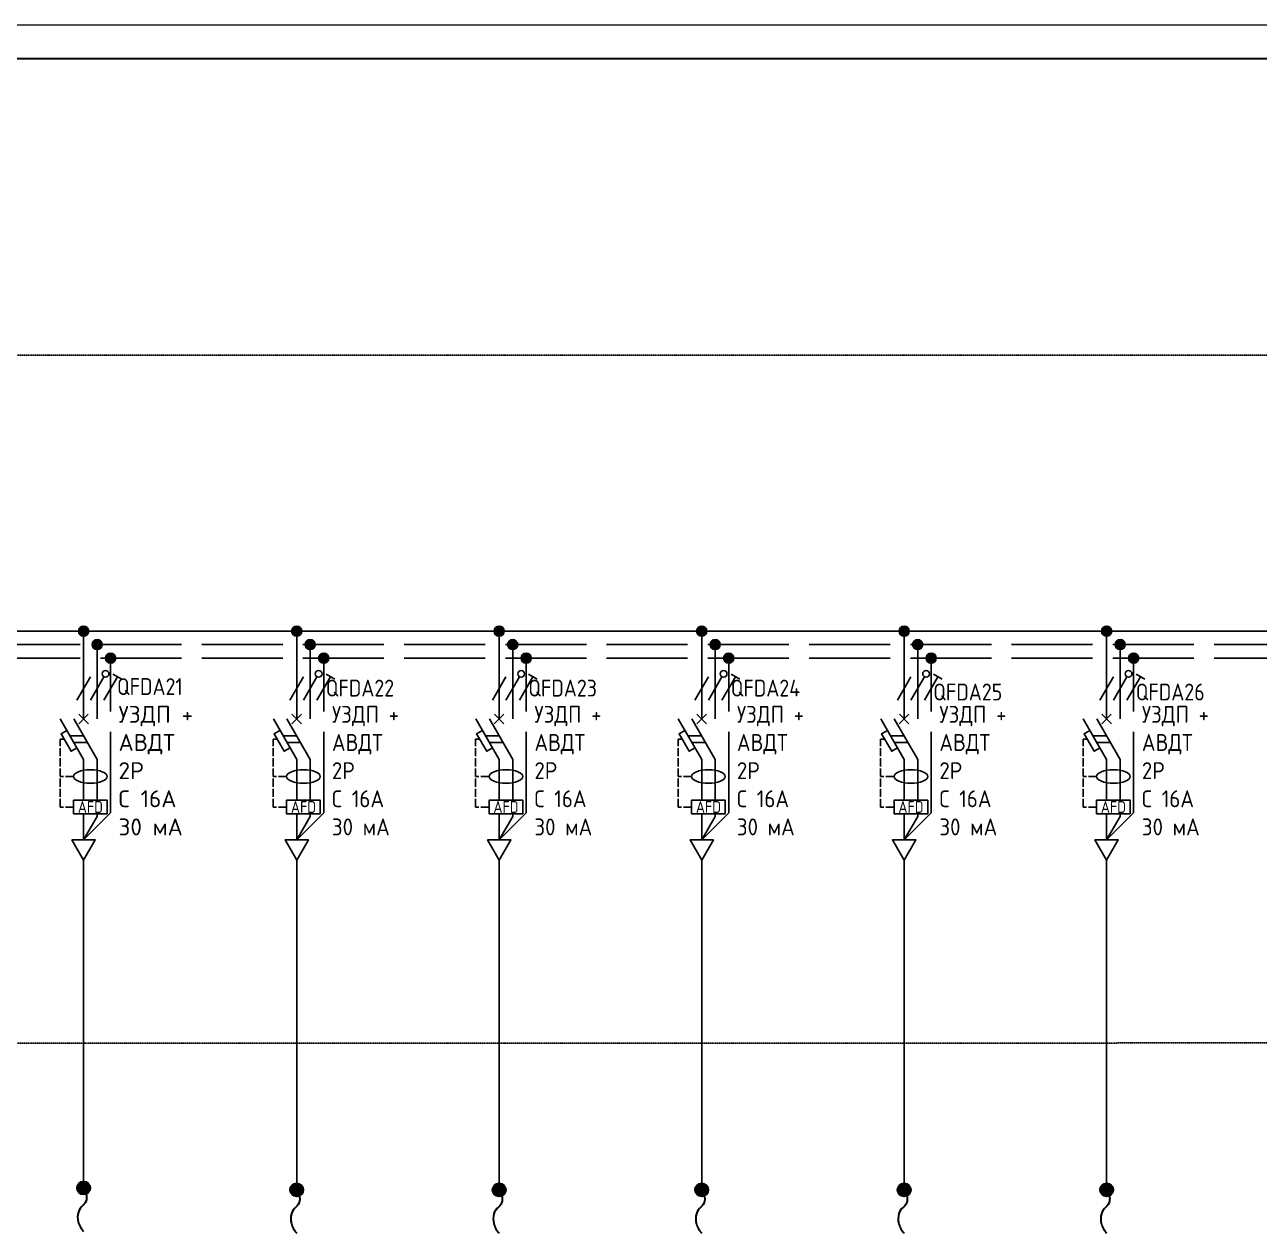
# Model space of a CAD drawing. Header units: millimetres. Extents: x -32 to 417638015, y -35 to 175284279.
# Drawn here: x 495957 to 514249, y 44321 to 62248 of the extents above; entities that cross this region are included whole.
import ezdxf
from ezdxf.enums import TextEntityAlignment as Align

# ---------------------------------------------------------------- set-up
doc = ezdxf.new("R2010")
doc.units = ezdxf.units.MM
doc.linetypes.add('ACAD_ISO02W100', pattern=[15, 12, -3])
doc.linetypes.add('DASHED2', pattern=[0.375, 0.25, -0.125])
for name, color, linetype in [('4_Однолинейная схема', 7, 'Continuous'), ('A-HATCH-WALL', 7, 'Continuous'), ('RAMKA', 7, 'Continuous')]:
    doc.layers.add(name, color=color, linetype=linetype)
doc.layers.add('ЭОМ_Кабельный вывод', color=1, linetype='Continuous', lineweight=35)
doc.styles.add('DS23_Isopeur', font='isocpeur.ttf')
doc.styles.add('GOST Common', font='GOST_Common.ttf', dxfattribs={"width": 0.9, "height": 350})
doc.styles.add('GOST Common ISO', font='GOST_Common.ttf', dxfattribs={"width": 0.9, "height": 2.5})
doc.styles.add('RAMKA', font='isocpeur.ttf', dxfattribs={"oblique": 15, "height": 5})
doc.styles.get("Standard").update_dxf_attribs({"font": 'arial.ttf'})

# ---------------------------------------------------------------- blocks, each defined once
blk = doc.blocks.new('*U1041')
at = {"layer": '4_Однолинейная схема'}
blk.add_line((1109.37, 0), (0, 0), dxfattribs=at)
at = {"layer": '4_Однолинейная схема', "linetype": 'ACAD_ISO02W100'}
for p, q in [((0, -2), (1109.37, -2)), ((0, -4), (1109.37, -4))]:
    blk.add_line(p, q, dxfattribs=at)
blk = doc.blocks.new('*U75')
at = {"lineweight": -2}
h = blk.add_hatch(color=0, dxfattribs=at)
h.dxf.hatch_style = 1
edge = h.paths.add_edge_path()
edge.add_arc((0, 0), 65, 0, 360)
at = {"color": 0, "lineweight": -2}
blk.add_lwpolyline([(0, 0, -0.089362), (26, -58, -0.105459), (28, -113, -0.18734), (-7, -172, 0.159257), (-52, -238, 0.13816), (-53, -334, 0.121425), (0, -430)], format="xyb", dxfattribs=at)
blk.add_circle((0, 0), 65, dxfattribs=at)
at = {"color": 7, "style": 'GOST Common', "width": 0.9}
blk.add_attdef('ОБОРУДОВАНИЕ', (-96, -331), '', height=250, dxfattribs=at)
blk = doc.blocks.new('*U1010')
at = {"linetype": 'ByBlock', "lineweight": -2}
blk.add_lwpolyline([(0, -1.02), (0, 47.88)], dxfattribs=at)
at = {"layer": 'ЭОМ_Кабельный вывод', "lineweight": 30, "xscale": 0.015, "yscale": 0.015, "zscale": 0.015}
blk.add_blockref('*U75', (0, -1.02), dxfattribs=at)
at = {"style": 'GOST Common ISO'}
for tag, p in [('1_СТРОКА', (4.43, -0.04)), ('2_СТРОКА', (9.18, -0.04)), ('3_СТРОКА', (13.93, -0.04)), ('4_СТРОКА', (18.38, -0.25)), ('ТРАССА', (-0.32, -0.04))]:
    blk.add_attdef(tag, p, '', height=2.5, rotation=90, dxfattribs=at)
blk = doc.blocks.new('*U1013')
at = {"lineweight": -2}
h = blk.add_hatch(color=256, dxfattribs=at)
h.dxf.hatch_style = 1
edge = h.paths.add_edge_path()
edge.add_arc((0, 0), 0.75, 0, 360)
at = {"layer": 'A-HATCH-WALL', "lineweight": -2}
h = blk.add_hatch(color=256, dxfattribs=at)
h.dxf.hatch_style = 1
edge = h.paths.add_edge_path()
edge.add_arc((2, -2), 0.75, 0, 360)
h = blk.add_hatch(color=256, dxfattribs=at)
h.dxf.hatch_style = 1
edge = h.paths.add_edge_path()
edge.add_arc((4, -4), 0.75, 0, 360)
at = {"lineweight": -2}
for points in [[(0, -13), (0, 0)], [(-0.73, -13.73), (0.69, -12.31)], [(0.71, -13.71), (-0.71, -12.29)], [(0, -25.05), (0, -19), (-3.46, -13)], [(-1.46, -13), (2, -19)], [(-0.98, -17.3), (-1.85, -17.8), (-3.35, -15.2), (-2.48, -14.7)], [(-2.02, -15.5), (-0.02, -15.5)], [(-1.44, -16.5), (0.56, -16.5)], [(0, -30.92), (0, -27.05)]]:
    blk.add_lwpolyline(points, dxfattribs=at)
at = {"linetype": 'ACAD_ISO02W100', "lineweight": -2}
for points in [[(2, -13), (2, -2)], [(4, -26.92), (4, -4)], [(2, -25.05), (2, -19)], [(0, -30.92), (4, -26.92)], [(0, -30.92), (2, -27.46), (2, -26.97)]]:
    blk.add_lwpolyline(points, dxfattribs=at)
at = {"color": 1, "lineweight": -2}
for points in [[(-1, -10.23), (1, -6.77)], [(1, -10.23), (3, -6.77)], [(3, -10.23), (5, -6.77)], [(4.35, -6.39), (5.65, -7.14)]]:
    blk.add_lwpolyline(points, dxfattribs=at)
at = {"color": 1, "linetype": 'ACAD_ISO02W100', "lineweight": -2, "ltscale": 0.1}
for points in [[(-3.5, -21.53), (-3.5, -21.53), (-3.5, -16), (-2.89, -16)], [(-1.5, -21.53), (-3.5, -21.53)], [(-1.5, -26.05), (-3.5, -26.05), (-3.5, -21.53)]]:
    blk.add_lwpolyline(points, dxfattribs=at)
at = {"lineweight": -2}
blk.add_lwpolyline([(0, -33.92), (-1.73, -30.92), (1.73, -30.92)], close=True, dxfattribs=at)
for centre in [(0, 0), (2, -2), (4, -4)]:
    blk.add_circle(centre, 0.75, dxfattribs=at)
at = {"color": 1, "lineweight": -2}
blk.add_circle((3.25, -6.33), 0.5, dxfattribs=at)
at = {"lineweight": -2}
blk.add_ellipse((1, -21.53), major_axis=(2.5, 0), ratio=0.4, dxfattribs=at)
at = {"style": 'GOST Common ISO', "width": 0.9}
blk.add_attdef('ФАЗА', text='', height=2.5, dxfattribs=at).set_placement((0, 2), align=Align.CENTER)
at = {"lineweight": -2}
blk.add_wipeout([(-1.49, -25.05), (3.5, -25.05), (3.5, -27.05), (-1.49, -27.05)], dxfattribs=at)
blk.add_lwpolyline([(3.5, -27.05), (-1.49, -27.05), (-1.49, -25.05), (3.5, -25.05)], close=True, dxfattribs=at)
at = {"lineweight": -2, "insert": (1, -26.05), "char_height": 1.75, "attachment_point": 5, "style": 'GOST Common ISO'}
blk.add_mtext_dynamic_manual_height_columns('AFD', width=4.9912, gutter_width=12.5, heights=[0], dxfattribs=at)
blk = doc.blocks.new('*U974')
at = {"linetype": 'ByBlock', "lineweight": -2}
blk.add_lwpolyline([(0, -1.02), (0, 47.88)], dxfattribs=at)
at = {"layer": 'ЭОМ_Кабельный вывод', "lineweight": 30, "xscale": 0.015, "yscale": 0.015, "zscale": 0.015}
blk.add_blockref('*U75', (0, -1.02), dxfattribs=at)
at = {"style": 'GOST Common ISO'}
for tag, p in [('1_СТРОКА', (4.43, -0.04)), ('2_СТРОКА', (9.18, -0.04)), ('3_СТРОКА', (13.93, -0.04)), ('4_СТРОКА', (18.38, -0.25)), ('ТРАССА', (-0.32, -0.04))]:
    blk.add_attdef(tag, p, '', height=2.5, rotation=90, dxfattribs=at)
blk = doc.blocks.new('*U977')
at = {"lineweight": -2}
h = blk.add_hatch(color=256, dxfattribs=at)
h.dxf.hatch_style = 1
edge = h.paths.add_edge_path()
edge.add_arc((0, 0), 0.75, 0, 360)
at = {"layer": 'A-HATCH-WALL', "lineweight": -2}
h = blk.add_hatch(color=256, dxfattribs=at)
h.dxf.hatch_style = 1
edge = h.paths.add_edge_path()
edge.add_arc((2, -2), 0.75, 0, 360)
h = blk.add_hatch(color=256, dxfattribs=at)
h.dxf.hatch_style = 1
edge = h.paths.add_edge_path()
edge.add_arc((4, -4), 0.75, 0, 360)
at = {"lineweight": -2}
for points in [[(0, -13), (0, 0)], [(-0.73, -13.73), (0.69, -12.31)], [(0.71, -13.71), (-0.71, -12.29)], [(0, -25.05), (0, -19), (-3.46, -13)], [(-1.46, -13), (2, -19)], [(-0.98, -17.3), (-1.85, -17.8), (-3.35, -15.2), (-2.48, -14.7)], [(-2.02, -15.5), (-0.02, -15.5)], [(-1.44, -16.5), (0.56, -16.5)], [(0, -30.92), (0, -27.05)]]:
    blk.add_lwpolyline(points, dxfattribs=at)
at = {"linetype": 'ACAD_ISO02W100', "lineweight": -2}
for points in [[(2, -13), (2, -2)], [(4, -26.92), (4, -4)], [(2, -25.05), (2, -19)], [(0, -30.92), (4, -26.92)], [(0, -30.92), (2, -27.46), (2, -26.97)]]:
    blk.add_lwpolyline(points, dxfattribs=at)
at = {"color": 1, "lineweight": -2}
for points in [[(-1, -10.23), (1, -6.77)], [(1, -10.23), (3, -6.77)], [(3, -10.23), (5, -6.77)], [(4.35, -6.39), (5.65, -7.14)]]:
    blk.add_lwpolyline(points, dxfattribs=at)
at = {"color": 1, "linetype": 'ACAD_ISO02W100', "lineweight": -2, "ltscale": 0.1}
for points in [[(-3.5, -21.53), (-3.5, -21.53), (-3.5, -16), (-2.89, -16)], [(-1.5, -21.53), (-3.5, -21.53)], [(-1.5, -26.05), (-3.5, -26.05), (-3.5, -21.53)]]:
    blk.add_lwpolyline(points, dxfattribs=at)
at = {"lineweight": -2}
blk.add_lwpolyline([(0, -33.92), (-1.73, -30.92), (1.73, -30.92)], close=True, dxfattribs=at)
for centre in [(0, 0), (2, -2), (4, -4)]:
    blk.add_circle(centre, 0.75, dxfattribs=at)
at = {"color": 1, "lineweight": -2}
blk.add_circle((3.25, -6.33), 0.5, dxfattribs=at)
at = {"lineweight": -2}
blk.add_ellipse((1, -21.53), major_axis=(2.5, 0), ratio=0.4, dxfattribs=at)
at = {"style": 'GOST Common ISO', "width": 0.9}
blk.add_attdef('ФАЗА', text='', height=2.5, dxfattribs=at).set_placement((0, 2), align=Align.CENTER)
at = {"lineweight": -2}
blk.add_wipeout([(-1.49, -25.05), (3.5, -25.05), (3.5, -27.05), (-1.49, -27.05)], dxfattribs=at)
blk.add_lwpolyline([(3.5, -27.05), (-1.49, -27.05), (-1.49, -25.05), (3.5, -25.05)], close=True, dxfattribs=at)
at = {"lineweight": -2, "insert": (1, -26.05), "char_height": 1.75, "attachment_point": 5, "style": 'GOST Common ISO'}
blk.add_mtext_dynamic_manual_height_columns('AFD', width=4.9912, gutter_width=12.5, heights=[0], dxfattribs=at)
blk = doc.blocks.new('*U978')
at = {"linetype": 'ByBlock', "lineweight": -2}
blk.add_lwpolyline([(0, -1.02), (0, 47.88)], dxfattribs=at)
at = {"layer": 'ЭОМ_Кабельный вывод', "lineweight": 30, "xscale": 0.015, "yscale": 0.015, "zscale": 0.015}
blk.add_blockref('*U75', (0, -1.02), dxfattribs=at)
at = {"style": 'GOST Common ISO'}
for tag, p in [('1_СТРОКА', (4.43, -0.04)), ('2_СТРОКА', (9.18, -0.04)), ('3_СТРОКА', (13.93, -0.04)), ('4_СТРОКА', (18.38, -0.25)), ('ТРАССА', (-0.32, -0.04))]:
    blk.add_attdef(tag, p, '', height=2.5, rotation=90, dxfattribs=at)
blk = doc.blocks.new('*U1003')
at = {"lineweight": -2}
h = blk.add_hatch(color=256, dxfattribs=at)
h.dxf.hatch_style = 1
edge = h.paths.add_edge_path()
edge.add_arc((0, 0), 0.75, 0, 360)
at = {"layer": 'A-HATCH-WALL', "lineweight": -2}
h = blk.add_hatch(color=256, dxfattribs=at)
h.dxf.hatch_style = 1
edge = h.paths.add_edge_path()
edge.add_arc((2, -2), 0.75, 0, 360)
h = blk.add_hatch(color=256, dxfattribs=at)
h.dxf.hatch_style = 1
edge = h.paths.add_edge_path()
edge.add_arc((4, -4), 0.75, 0, 360)
at = {"lineweight": -2}
for points in [[(0, -13), (0, 0)], [(-0.73, -13.73), (0.69, -12.31)], [(0.71, -13.71), (-0.71, -12.29)], [(0, -25.05), (0, -19), (-3.46, -13)], [(-1.46, -13), (2, -19)], [(-0.98, -17.3), (-1.85, -17.8), (-3.35, -15.2), (-2.48, -14.7)], [(-2.02, -15.5), (-0.02, -15.5)], [(-1.44, -16.5), (0.56, -16.5)], [(0, -30.92), (0, -27.05)]]:
    blk.add_lwpolyline(points, dxfattribs=at)
at = {"linetype": 'ACAD_ISO02W100', "lineweight": -2}
for points in [[(2, -13), (2, -2)], [(4, -26.92), (4, -4)], [(2, -25.05), (2, -19)], [(0, -30.92), (4, -26.92)], [(0, -30.92), (2, -27.46), (2, -26.97)]]:
    blk.add_lwpolyline(points, dxfattribs=at)
at = {"color": 1, "lineweight": -2}
for points in [[(-1, -10.23), (1, -6.77)], [(1, -10.23), (3, -6.77)], [(3, -10.23), (5, -6.77)], [(4.35, -6.39), (5.65, -7.14)]]:
    blk.add_lwpolyline(points, dxfattribs=at)
at = {"color": 1, "linetype": 'ACAD_ISO02W100', "lineweight": -2, "ltscale": 0.1}
for points in [[(-3.5, -21.53), (-3.5, -21.53), (-3.5, -16), (-2.89, -16)], [(-1.5, -21.53), (-3.5, -21.53)], [(-1.5, -26.05), (-3.5, -26.05), (-3.5, -21.53)]]:
    blk.add_lwpolyline(points, dxfattribs=at)
at = {"lineweight": -2}
blk.add_lwpolyline([(0, -33.92), (-1.73, -30.92), (1.73, -30.92)], close=True, dxfattribs=at)
for centre in [(0, 0), (2, -2), (4, -4)]:
    blk.add_circle(centre, 0.75, dxfattribs=at)
at = {"color": 1, "lineweight": -2}
blk.add_circle((3.25, -6.33), 0.5, dxfattribs=at)
at = {"lineweight": -2}
blk.add_ellipse((1, -21.53), major_axis=(2.5, 0), ratio=0.4, dxfattribs=at)
at = {"style": 'GOST Common ISO', "width": 0.9}
blk.add_attdef('ФАЗА', text='', height=2.5, dxfattribs=at).set_placement((0, 2), align=Align.CENTER)
at = {"lineweight": -2}
blk.add_wipeout([(-1.49, -25.05), (3.5, -25.05), (3.5, -27.05), (-1.49, -27.05)], dxfattribs=at)
blk.add_lwpolyline([(3.5, -27.05), (-1.49, -27.05), (-1.49, -25.05), (3.5, -25.05)], close=True, dxfattribs=at)
at = {"lineweight": -2, "insert": (1, -26.05), "char_height": 1.75, "attachment_point": 5, "style": 'GOST Common ISO'}
blk.add_mtext_dynamic_manual_height_columns('AFD', width=4.9912, gutter_width=12.5, heights=[0], dxfattribs=at)
blk = doc.blocks.new('*U1004')
at = {"linetype": 'ByBlock', "lineweight": -2}
blk.add_lwpolyline([(0, -1.02), (0, 47.88)], dxfattribs=at)
at = {"layer": 'ЭОМ_Кабельный вывод', "lineweight": 30, "xscale": 0.015, "yscale": 0.015, "zscale": 0.015}
blk.add_blockref('*U75', (0, -1.02), dxfattribs=at)
at = {"style": 'GOST Common ISO'}
for tag, p in [('1_СТРОКА', (4.43, -0.04)), ('2_СТРОКА', (9.18, -0.04)), ('3_СТРОКА', (13.93, -0.04)), ('4_СТРОКА', (18.38, -0.25)), ('ТРАССА', (-0.32, -0.04))]:
    blk.add_attdef(tag, p, '', height=2.5, rotation=90, dxfattribs=at)
blk = doc.blocks.new('*U1005')
at = {"lineweight": -2}
h = blk.add_hatch(color=256, dxfattribs=at)
h.dxf.hatch_style = 1
edge = h.paths.add_edge_path()
edge.add_arc((0, 0), 0.75, 0, 360)
at = {"layer": 'A-HATCH-WALL', "lineweight": -2}
h = blk.add_hatch(color=256, dxfattribs=at)
h.dxf.hatch_style = 1
edge = h.paths.add_edge_path()
edge.add_arc((2, -2), 0.75, 0, 360)
h = blk.add_hatch(color=256, dxfattribs=at)
h.dxf.hatch_style = 1
edge = h.paths.add_edge_path()
edge.add_arc((4, -4), 0.75, 0, 360)
at = {"lineweight": -2}
for points in [[(0, -13), (0, 0)], [(-0.73, -13.73), (0.69, -12.31)], [(0.71, -13.71), (-0.71, -12.29)], [(0, -25.05), (0, -19), (-3.46, -13)], [(-1.46, -13), (2, -19)], [(-0.98, -17.3), (-1.85, -17.8), (-3.35, -15.2), (-2.48, -14.7)], [(-2.02, -15.5), (-0.02, -15.5)], [(-1.44, -16.5), (0.56, -16.5)], [(0, -30.92), (0, -27.05)]]:
    blk.add_lwpolyline(points, dxfattribs=at)
at = {"linetype": 'ACAD_ISO02W100', "lineweight": -2}
for points in [[(2, -13), (2, -2)], [(4, -26.92), (4, -4)], [(2, -25.05), (2, -19)], [(0, -30.92), (4, -26.92)], [(0, -30.92), (2, -27.46), (2, -26.97)]]:
    blk.add_lwpolyline(points, dxfattribs=at)
at = {"color": 1, "lineweight": -2}
for points in [[(-1, -10.23), (1, -6.77)], [(1, -10.23), (3, -6.77)], [(3, -10.23), (5, -6.77)], [(4.35, -6.39), (5.65, -7.14)]]:
    blk.add_lwpolyline(points, dxfattribs=at)
at = {"color": 1, "linetype": 'ACAD_ISO02W100', "lineweight": -2, "ltscale": 0.1}
for points in [[(-3.5, -21.53), (-3.5, -21.53), (-3.5, -16), (-2.89, -16)], [(-1.5, -21.53), (-3.5, -21.53)], [(-1.5, -26.05), (-3.5, -26.05), (-3.5, -21.53)]]:
    blk.add_lwpolyline(points, dxfattribs=at)
at = {"lineweight": -2}
blk.add_lwpolyline([(0, -33.92), (-1.73, -30.92), (1.73, -30.92)], close=True, dxfattribs=at)
for centre in [(0, 0), (2, -2), (4, -4)]:
    blk.add_circle(centre, 0.75, dxfattribs=at)
at = {"color": 1, "lineweight": -2}
blk.add_circle((3.25, -6.33), 0.5, dxfattribs=at)
at = {"lineweight": -2}
blk.add_ellipse((1, -21.53), major_axis=(2.5, 0), ratio=0.4, dxfattribs=at)
at = {"style": 'GOST Common ISO', "width": 0.9}
blk.add_attdef('ФАЗА', text='', height=2.5, dxfattribs=at).set_placement((0, 2), align=Align.CENTER)
at = {"lineweight": -2}
blk.add_wipeout([(-1.49, -25.05), (3.5, -25.05), (3.5, -27.05), (-1.49, -27.05)], dxfattribs=at)
blk.add_lwpolyline([(3.5, -27.05), (-1.49, -27.05), (-1.49, -25.05), (3.5, -25.05)], close=True, dxfattribs=at)
at = {"lineweight": -2, "insert": (1, -26.05), "char_height": 1.75, "attachment_point": 5, "style": 'GOST Common ISO'}
blk.add_mtext_dynamic_manual_height_columns('AFD', width=4.9912, gutter_width=12.5, heights=[0], dxfattribs=at)
blk = doc.blocks.new('*U1006')
at = {"linetype": 'ByBlock', "lineweight": -2}
blk.add_lwpolyline([(0, -1.02), (0, 47.88)], dxfattribs=at)
at = {"layer": 'ЭОМ_Кабельный вывод', "lineweight": 30, "xscale": 0.015, "yscale": 0.015, "zscale": 0.015}
blk.add_blockref('*U75', (0, -1.02), dxfattribs=at)
at = {"style": 'GOST Common ISO'}
for tag, p in [('1_СТРОКА', (4.43, -0.04)), ('2_СТРОКА', (9.18, -0.04)), ('3_СТРОКА', (13.93, -0.04)), ('4_СТРОКА', (18.38, -0.25)), ('ТРАССА', (-0.32, -0.04))]:
    blk.add_attdef(tag, p, '', height=2.5, rotation=90, dxfattribs=at)
blk = doc.blocks.new('*U997')
at = {"lineweight": -2}
h = blk.add_hatch(color=256, dxfattribs=at)
h.dxf.hatch_style = 1
edge = h.paths.add_edge_path()
edge.add_arc((0, 0), 0.75, 0, 360)
at = {"layer": 'A-HATCH-WALL', "lineweight": -2}
h = blk.add_hatch(color=256, dxfattribs=at)
h.dxf.hatch_style = 1
edge = h.paths.add_edge_path()
edge.add_arc((2, -2), 0.75, 0, 360)
h = blk.add_hatch(color=256, dxfattribs=at)
h.dxf.hatch_style = 1
edge = h.paths.add_edge_path()
edge.add_arc((4, -4), 0.75, 0, 360)
at = {"lineweight": -2}
for points in [[(0, -13), (0, 0)], [(-0.73, -13.73), (0.69, -12.31)], [(0.71, -13.71), (-0.71, -12.29)], [(0, -25.05), (0, -19), (-3.46, -13)], [(-1.46, -13), (2, -19)], [(-0.98, -17.3), (-1.85, -17.8), (-3.35, -15.2), (-2.48, -14.7)], [(-2.02, -15.5), (-0.02, -15.5)], [(-1.44, -16.5), (0.56, -16.5)], [(0, -30.92), (0, -27.05)]]:
    blk.add_lwpolyline(points, dxfattribs=at)
at = {"linetype": 'ACAD_ISO02W100', "lineweight": -2}
for points in [[(2, -13), (2, -2)], [(4, -26.92), (4, -4)], [(2, -25.05), (2, -19)], [(0, -30.92), (4, -26.92)], [(0, -30.92), (2, -27.46), (2, -26.97)]]:
    blk.add_lwpolyline(points, dxfattribs=at)
at = {"color": 1, "lineweight": -2}
for points in [[(-1, -10.23), (1, -6.77)], [(1, -10.23), (3, -6.77)], [(3, -10.23), (5, -6.77)], [(4.35, -6.39), (5.65, -7.14)]]:
    blk.add_lwpolyline(points, dxfattribs=at)
at = {"color": 1, "linetype": 'ACAD_ISO02W100', "lineweight": -2, "ltscale": 0.1}
for points in [[(-3.5, -21.53), (-3.5, -21.53), (-3.5, -16), (-2.89, -16)], [(-1.5, -21.53), (-3.5, -21.53)], [(-1.5, -26.05), (-3.5, -26.05), (-3.5, -21.53)]]:
    blk.add_lwpolyline(points, dxfattribs=at)
at = {"lineweight": -2}
blk.add_lwpolyline([(0, -33.92), (-1.73, -30.92), (1.73, -30.92)], close=True, dxfattribs=at)
for centre in [(0, 0), (2, -2), (4, -4)]:
    blk.add_circle(centre, 0.75, dxfattribs=at)
at = {"color": 1, "lineweight": -2}
blk.add_circle((3.25, -6.33), 0.5, dxfattribs=at)
at = {"lineweight": -2}
blk.add_ellipse((1, -21.53), major_axis=(2.5, 0), ratio=0.4, dxfattribs=at)
at = {"style": 'GOST Common ISO', "width": 0.9}
blk.add_attdef('ФАЗА', text='', height=2.5, dxfattribs=at).set_placement((0, 2), align=Align.CENTER)
at = {"lineweight": -2}
blk.add_wipeout([(-1.49, -25.05), (3.5, -25.05), (3.5, -27.05), (-1.49, -27.05)], dxfattribs=at)
blk.add_lwpolyline([(3.5, -27.05), (-1.49, -27.05), (-1.49, -25.05), (3.5, -25.05)], close=True, dxfattribs=at)
at = {"lineweight": -2, "insert": (1, -26.05), "char_height": 1.75, "attachment_point": 5, "style": 'GOST Common ISO'}
blk.add_mtext_dynamic_manual_height_columns('AFD', width=4.9912, gutter_width=12.5, heights=[0], dxfattribs=at)
blk = doc.blocks.new('*U989')
at = {"lineweight": -2}
h = blk.add_hatch(color=256, dxfattribs=at)
h.dxf.hatch_style = 1
edge = h.paths.add_edge_path()
edge.add_arc((0, 0), 0.75, 0, 360)
at = {"layer": 'A-HATCH-WALL', "lineweight": -2}
h = blk.add_hatch(color=256, dxfattribs=at)
h.dxf.hatch_style = 1
edge = h.paths.add_edge_path()
edge.add_arc((2, -2), 0.75, 0, 360)
h = blk.add_hatch(color=256, dxfattribs=at)
h.dxf.hatch_style = 1
edge = h.paths.add_edge_path()
edge.add_arc((4, -4), 0.75, 0, 360)
at = {"lineweight": -2}
for points in [[(0, -13), (0, 0)], [(-0.73, -13.73), (0.69, -12.31)], [(0.71, -13.71), (-0.71, -12.29)], [(0, -25.05), (0, -19), (-3.46, -13)], [(-1.46, -13), (2, -19)], [(-0.98, -17.3), (-1.85, -17.8), (-3.35, -15.2), (-2.48, -14.7)], [(-2.02, -15.5), (-0.02, -15.5)], [(-1.44, -16.5), (0.56, -16.5)], [(0, -30.92), (0, -27.05)]]:
    blk.add_lwpolyline(points, dxfattribs=at)
at = {"linetype": 'ACAD_ISO02W100', "lineweight": -2}
for points in [[(2, -13), (2, -2)], [(4, -26.92), (4, -4)], [(2, -25.05), (2, -19)], [(0, -30.92), (4, -26.92)], [(0, -30.92), (2, -27.46), (2, -26.97)]]:
    blk.add_lwpolyline(points, dxfattribs=at)
at = {"color": 1, "lineweight": -2}
for points in [[(-1, -10.23), (1, -6.77)], [(1, -10.23), (3, -6.77)], [(3, -10.23), (5, -6.77)], [(4.35, -6.39), (5.65, -7.14)]]:
    blk.add_lwpolyline(points, dxfattribs=at)
at = {"color": 1, "linetype": 'ACAD_ISO02W100', "lineweight": -2, "ltscale": 0.1}
for points in [[(-3.5, -21.53), (-3.5, -21.53), (-3.5, -16), (-2.89, -16)], [(-1.5, -21.53), (-3.5, -21.53)], [(-1.5, -26.05), (-3.5, -26.05), (-3.5, -21.53)]]:
    blk.add_lwpolyline(points, dxfattribs=at)
at = {"lineweight": -2}
blk.add_lwpolyline([(0, -33.92), (-1.73, -30.92), (1.73, -30.92)], close=True, dxfattribs=at)
for centre in [(0, 0), (2, -2), (4, -4)]:
    blk.add_circle(centre, 0.75, dxfattribs=at)
at = {"color": 1, "lineweight": -2}
blk.add_circle((3.25, -6.33), 0.5, dxfattribs=at)
at = {"lineweight": -2}
blk.add_ellipse((1, -21.53), major_axis=(2.5, 0), ratio=0.4, dxfattribs=at)
at = {"style": 'GOST Common ISO', "width": 0.9}
blk.add_attdef('ФАЗА', text='', height=2.5, dxfattribs=at).set_placement((0, 2), align=Align.CENTER)
at = {"lineweight": -2}
blk.add_wipeout([(-1.49, -25.05), (3.5, -25.05), (3.5, -27.05), (-1.49, -27.05)], dxfattribs=at)
blk.add_lwpolyline([(3.5, -27.05), (-1.49, -27.05), (-1.49, -25.05), (3.5, -25.05)], close=True, dxfattribs=at)
at = {"lineweight": -2, "insert": (1, -26.05), "char_height": 1.75, "attachment_point": 5, "style": 'GOST Common ISO'}
blk.add_mtext_dynamic_manual_height_columns('AFD', width=4.9912, gutter_width=12.5, heights=[0], dxfattribs=at)
blk = doc.blocks.new('*U990')
at = {"linetype": 'ByBlock', "lineweight": -2}
blk.add_lwpolyline([(0, -1.02), (0, 47.88)], dxfattribs=at)
at = {"layer": 'ЭОМ_Кабельный вывод', "lineweight": 30, "xscale": 0.015, "yscale": 0.015, "zscale": 0.015}
blk.add_blockref('*U75', (0, -1.02), dxfattribs=at)
at = {"style": 'GOST Common ISO'}
for tag, p in [('1_СТРОКА', (4.43, -0.04)), ('2_СТРОКА', (9.18, -0.04)), ('3_СТРОКА', (13.93, -0.04)), ('4_СТРОКА', (18.38, -0.25)), ('ТРАССА', (-0.32, -0.04))]:
    blk.add_attdef(tag, p, '', height=2.5, rotation=90, dxfattribs=at)
blk = doc.blocks.new('*U972')
at = {"lineweight": 5, "transparency": 33554687}
blk.add_lwpolyline([(0, 0), (0, 420), (1486, 420), (1486, 0)], close=True, dxfattribs=at)
at = {"lineweight": 30, "transparency": 33554687}
blk.add_lwpolyline([(20, 5), (20, 415), (1481, 415), (1481, 5)], close=True, dxfattribs=at)
at = {"transparency": 33554687, "style": 'RAMKA', "oblique": 15, "width": 0.9}
for tag, height, p in [('СТРАНИЦА', 0.00025, (1481, 415)), ('ДАТА1', 2.5, (1356, 32.5)), ('ДАТА2', 2.5, (1356, 27.5)), ('СТАДИЯ', 2.5, (1438.5, 25)), ('ЛИСТ', 2.5, (1453.5, 25)), ('ЛИСТОВ', 2.5, (1471, 25)), ('ДАТА3', 2.5, (1356, 22.5)), ('ДАТА4', 2.5, (1356, 17.5)), ('ДАТА5', 2.5, (1356, 12.5)), ('ДАТА6', 2.5, (1356, 7.5))]:
    blk.add_attdef(tag, text='', height=height, dxfattribs=at).set_placement(p, align=Align.MIDDLE_CENTER)
at = {"transparency": 33554687, "style": 'RAMKA', "oblique": 15, "width": 0.9, "flags": 8}
blk.add_attdef('ШИФР', text='', height=5, dxfattribs=at).set_placement((1421, 55), align=Align.MIDDLE_CENTER)
at = {"transparency": 33554687, "style": 'RAMKA', "oblique": 15, "width": 0.9}
for tag, p in [('ДОЛЖНОСТЬ1', (1297, 32.5)), ('ФИО1', (1317, 32.5)), ('ДОЛЖНОСТЬ2', (1297, 27.5)), ('ФИО2', (1317, 27.5)), ('ДОЛЖНОСТЬ3', (1297, 22.5)), ('ФИО3', (1317, 22.5)), ('ДОЛЖНОСТЬ4', (1297, 17.5)), ('ФИО4', (1317, 17.5)), ('ДОЛЖНОСТЬ5', (1297, 12.5)), ('ФИО5', (1317, 12.5)), ('ДОЛЖНОСТЬ6', (1297, 7.5)), ('ФИО6', (1317, 7.5))]:
    blk.add_attdef(tag, text='', height=2.5, dxfattribs=at).set_placement(p, align=Align.MIDDLE_LEFT)
at = {"lineweight": 13, "transparency": 33554687, "oblique": 15, "width": 0.9}
for tag, flags, p in [('НАИМЕНОВАНИЕ', 128, (1396, 12.5)), ('КОМПАНИЯ', 15, (1456, 12.5))]:
    blk.add_attdef(tag, text='', height=2.5, dxfattribs=dict(at, flags=flags)).set_placement(p, align=Align.MIDDLE_CENTER)
at = {"transparency": 33554687, "style": 'RAMKA', "oblique": 15, "width": 0.9, "flags": 8}
blk.add_attdef('ФОРМАТЛИСТА', text='', height=2.5, dxfattribs=at).set_placement((1452, 2.5), align=Align.MIDDLE_LEFT)
at = {"lineweight": 5, "transparency": 33554687, "oblique": 15, "width": 0.9, "flags": 128}
blk.add_attdef('ОБЪЕКТ', text='', height=2.5, dxfattribs=at).set_placement((1421, 42.5), align=Align.MIDDLE_CENTER)

msp = doc.modelspace()

# ---------------------------------------------------------------- linework, layer by layer
at = {"linetype": 'DASHED2'}
msp.add_lwpolyline([(434202, 47151), (434202, 57354), (547639, 57354), (547636, 47176)], close=True, dxfattribs=at)

# ---------------------------------------------------------------- block references
at = {"color": 1, "xscale": 100, "yscale": 100, "zscale": 100}
for name, p in [('*U1010', (499987, 45097)), ('*U974', (502987, 45097)), ('*U978', (505987, 45097)), ('*U1004', (508987, 45097)), ('*U1006', (511987, 45097))]:
    msp.add_blockref(name, p, dxfattribs=at)
at = {"layer": '4_Однолинейная схема', "color": 0, "xscale": 100, "yscale": 100, "zscale": 100}
msp.add_blockref('*U1041', (435579, 53268), dxfattribs=at)

# ---------------------------------------------------------------- next in the draw order: block references
at = {"xscale": 100, "yscale": 100, "zscale": 100}
for name, p in [('*U989', (496830, 53268)), ('*U1013', (499987, 53268)), ('*U977', (502987, 53268)), ('*U1003', (505987, 53268)), ('*U1005', (508987, 53268)), ('*U997', (511987, 53268))]:
    msp.add_blockref(name, p, dxfattribs=at)

# ---------------------------------------------------------------- next in the draw order: block references
at = {"color": 1, "xscale": 100, "yscale": 100, "zscale": 100}
msp.add_blockref('*U990', (496830, 45123), dxfattribs=at)
at = {"layer": 'RAMKA', "transparency": 33554687, "xscale": 100, "yscale": 100, "zscale": 100}
msp.add_blockref('*U972', (423003, 20248), dxfattribs=at)

# ---------------------------------------------------------------- next in the draw order: texts
at = {"char_height": 250, "attachment_point": 1}
for s, insert, width, style in [('QFDA21', (497324, 52571), 849.79, 'GOST Common'), ('QFDA22', (500418, 52549), 849.79, 'GOST Common'), ('QFDA23', (503418, 52549), 849.79, 'GOST Common'), ('QFDA24', (506418, 52549), 849.79, 'GOST Common'), ('QFDA25', (509418, 52491), 849.79, 'GOST Common'), ('QFDA26', (512418, 52491), 849.79, 'GOST Common'), ('УЗДП + АВДТ\\P2Р\\PС 16А\\P30 мА', (497347, 52160), 1244.38, 'DS23_Isopeur'), ('{\\W0.9;УЗДП + АВДТ\\P2Р\\PС 16А\\P30 мА}', (500509, 52160), 1244.38, 'DS23_Isopeur'), ('{\\W0.9;УЗДП + АВДТ\\P2Р\\PС 16А\\P30 мА}', (503509, 52160), 1244.38, 'DS23_Isopeur'), ('{\\W0.9;УЗДП + АВДТ\\P2Р\\PС 16А\\P30 мА}', (506509, 52160), 1244.38, 'DS23_Isopeur'), ('{\\W0.9;УЗДП + АВДТ\\P2Р\\PС 16А\\P30 мА}', (509509, 52160), 1244.38, 'DS23_Isopeur'), ('{\\W0.9;УЗДП + АВДТ\\P2Р\\PС 16А\\P30 мА}', (512509, 52160), 1244.38, 'DS23_Isopeur')]:
    msp.add_mtext(s, dxfattribs=dict(at, insert=insert, width=width, style=style))

doc.saveas('drawing.dxf')
